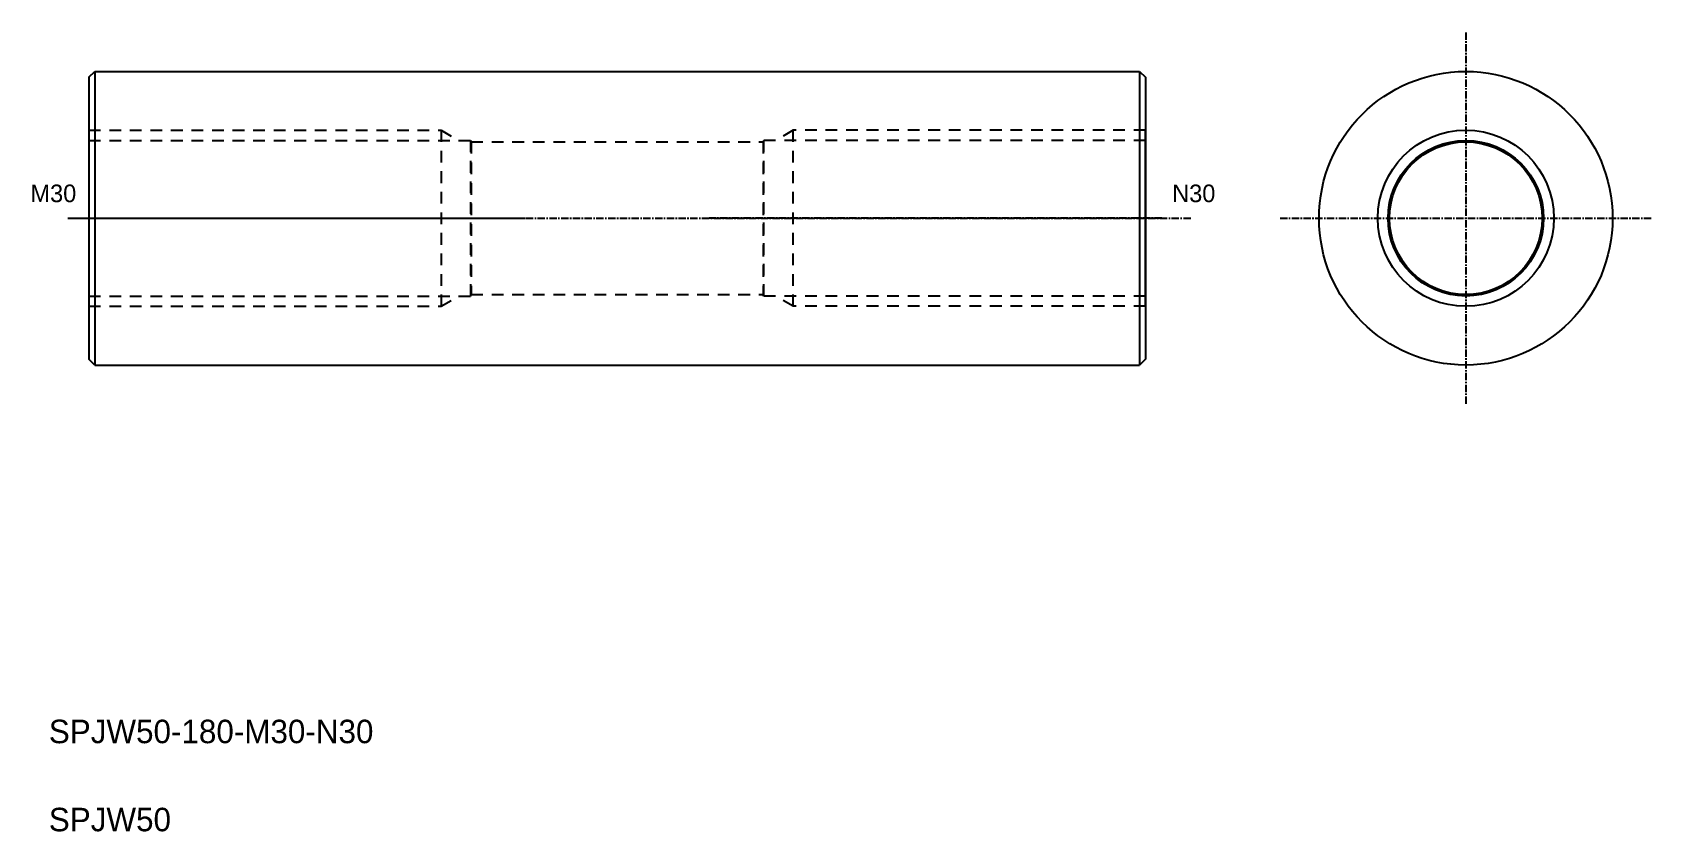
# Model space of a CAD drawing. Extents: x 272 to 548, y 74 to 210.
import ezdxf

# ---------------------------------------------------------------- set-up
doc = ezdxf.new("R2010")
doc.units = 0
doc.linetypes.add('CENTER', pattern=[2, 1.25, -0.25, 0.25, -0.25])
doc.linetypes.add('DASHED', pattern=[3.5, 2, -1.5])
doc.layers.get('0').update_dxf_attribs({"linetype": 'CONTINUOUS'})
doc.layers.add('CENTER', color=1, linetype='CENTER')

msp = doc.modelspace()

# ---------------------------------------------------------------- linework, layer by layer
at = {"color": 7, "linetype": 'CONTINUOUS'}
for p, q in [((281.79, 202.16), (282.79, 203.16)), ((281.79, 202.16), (281.79, 154.16)), ((282.79, 203.16), (460.79, 203.16)), ((282.79, 203.16), (282.79, 153.16)), ((460.79, 203.16), (460.79, 153.16)), ((460.79, 203.16), (461.79, 202.16)), ((461.79, 202.16), (461.79, 154.16)), ((282.79, 153.16), (281.79, 154.16)), ((282.79, 153.16), (460.79, 153.16)), ((461.79, 154.16), (460.79, 153.16))]:
    msp.add_line(p, q, dxfattribs=at)
for p, q in [((319.79, 203.16), (319.79, 203.16)), ((356.79, 203.16), (356.79, 203.16)), ((281.79, 193.16), (281.79, 163.16)), ((461.79, 163.16), (461.79, 193.16))]:
    msp.add_line(p, q)
at = {"color": 3, "linetype": 'DASHED'}
for p, q in [((281.79, 193.16), (341.79, 193.16)), ((341.79, 193.16), (341.79, 163.16)), ((341.79, 193.16), (344.82, 191.41)), ((401.79, 193.16), (398.76, 191.41)), ((461.79, 193.16), (401.79, 193.16)), ((401.79, 163.16), (401.79, 193.16)), ((281.79, 191.41), (346.79, 191.41)), ((346.79, 191.41), (346.79, 164.91)), ((346.79, 191.41), (346.93, 191.16)), ((346.93, 191.16), (346.93, 165.16)), ((346.93, 191.16), (396.64, 191.16)), ((396.79, 191.41), (396.64, 191.16)), ((396.64, 191.16), (396.64, 165.16)), ((461.79, 191.41), (396.79, 191.41)), ((396.79, 164.91), (396.79, 191.41)), ((281.79, 164.91), (346.79, 164.91)), ((281.79, 163.16), (341.79, 163.16)), ((341.79, 163.16), (344.82, 164.91)), ((346.79, 164.91), (346.93, 165.16)), ((346.93, 165.16), (396.64, 165.16)), ((396.79, 164.91), (396.64, 165.16)), ((461.79, 164.91), (396.79, 164.91)), ((401.79, 163.16), (398.76, 164.91)), ((461.79, 163.16), (401.79, 163.16))]:
    msp.add_line(p, q, dxfattribs=at)
at = {"color": 7, "linetype": 'CONTINUOUS'}
for radius in [25, 13]:
    msp.add_circle((516.35, 178.16), radius, dxfattribs=at)
at = {"color": 3, "linetype": 'CONTINUOUS'}
for radius in [15, 13.25]:
    msp.add_circle((516.35, 178.16), radius, dxfattribs=at)
at = {"layer": 'CENTER', "color": 1, "linetype": 'CENTER'}
for p, q in [((516.35, 209.81), (516.35, 146.51)), ((278.24, 178.16), (469.63, 178.16)), ((279, 178.16), (356.13, 178.16)), ((464.58, 178.16), (387.45, 178.16)), ((484.7, 178.16), (548, 178.16))]:
    msp.add_line(p, q, dxfattribs=at)

# ---------------------------------------------------------------- texts
at = {"color": 7, "linetype": 'CONTINUOUS'}
for s, height, p in [('M30', 3, (271.85, 180.9)), ('N30', 3, (466.33, 180.9)), ('SPJW50-180-M30-N30', 4, (274.98, 88.76)), ('SPJW50', 4, (274.98, 73.76))]:
    msp.add_text(s, height=height, dxfattribs=at).set_placement(p)

doc.saveas('drawing.dxf')
